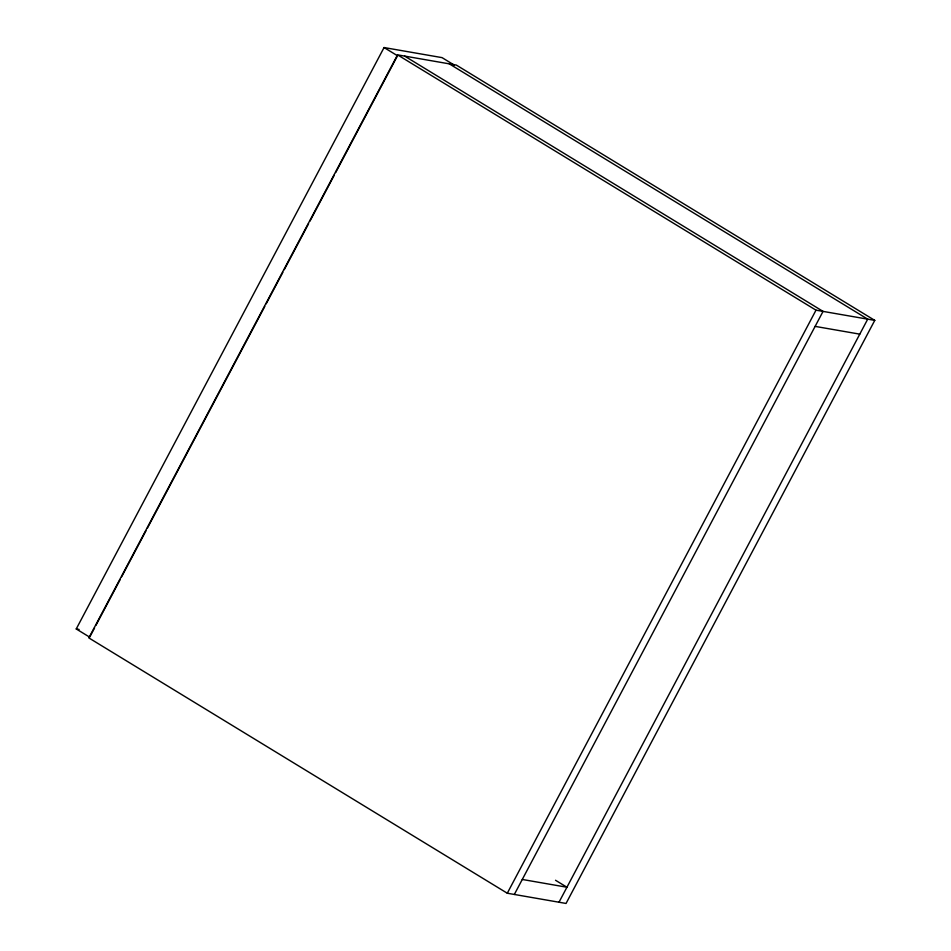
<?xml version="1.0" encoding="UTF-8"?>
<svg xmlns="http://www.w3.org/2000/svg" width="951" height="951" viewBox="0 0 951 951"><rect width="100%" height="100%" fill="white"/><g stroke="black" fill="none" stroke-linecap="round" stroke-linejoin="round"><path stroke-width="1.43" d="M94.541 627.969L89.679 637.158L76.235 628.956L384.061 47.55L442.049 57.631L454.269 65.096M397.566 54.861L88.847 637.919L507.287 893.227L566.047 903.45L874.765 320.38L456.325 65.072L397.566 54.861L816.006 310.169L874.765 320.38M95.932 625.342L120.254 579.409M121.645 576.781L145.967 530.848M147.357 528.221L264.794 306.424M266.185 303.809L282.863 272.307M284.254 269.68L308.576 223.747M309.955 221.119L334.276 175.186M335.667 172.559L397.518 55.752L384.061 47.55M507.287 893.227L816.006 310.169M514.336 894.463L823.055 311.393L404.615 56.085M558.998 902.226L867.716 319.156L449.276 63.848M815.126 326.383L859.775 334.146M76.235 628.956L79.123 629.455M522.277 879.461L566.939 887.235L555.527 880.269"/></g></svg>
